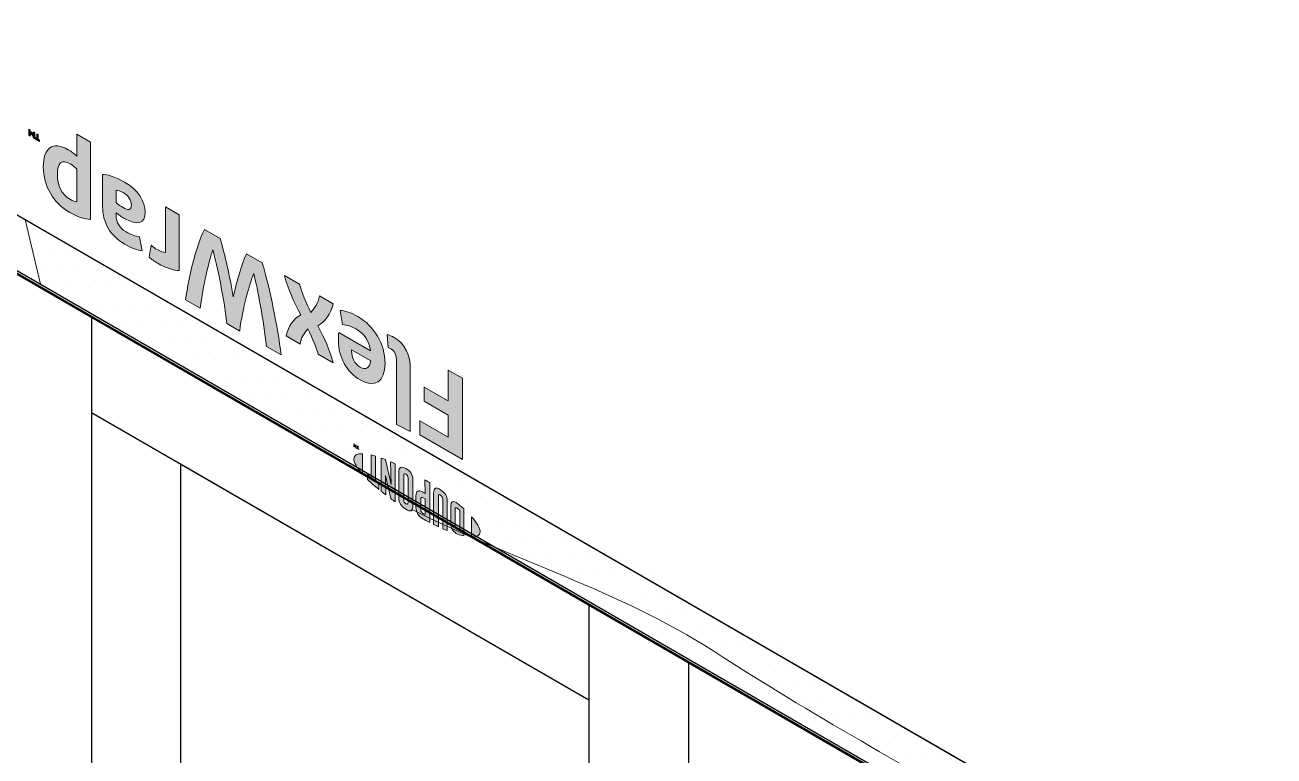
# Model space of a CAD drawing. Header units: inches. Extents: x -17.6 to 82.3, y -15.1 to 23.2.
# Drawn here: x 44.603 to 45.899, y 2.479 to 3.237 of the extents above; entities that cross this region are included whole.
import ezdxf

# ---------------------------------------------------------------- set-up
doc = ezdxf.new("R2010")
doc.units = ezdxf.units.IN
doc.header["$MEASUREMENT"] = 0
for name, color, linetype, lineweight in [('.ATI-DETAIL', 7, 'Continuous', 0), ('.ATI-HATCH', 7, 'Continuous', 0), ('G-ANNO-TTLB', 7, 'Continuous', 0), ('TYVEK', 7, 'Continuous', 0)]:
    doc.layers.add(name, color=color, linetype=linetype, lineweight=lineweight)

# ---------------------------------------------------------------- blocks, each defined once
blk = doc.blocks.new('Block_287')
at = {"layer": 'TYVEK', "true_color": 0x000000, "transparency": 33554687}
h = blk.add_hatch(color=18, dxfattribs=at)
h.dxf.hatch_style = 2
edge = h.paths.add_edge_path()
edge.add_spline(control_points=[(44.6115, 3.1199), (44.611, 3.1217), (44.6105, 3.123), (44.6099, 3.1245), (44.6093, 3.1237), (44.6088, 3.1229), (44.6083, 3.1217), (44.6083, 3.1217), (44.6068, 3.1226), (44.6068, 3.1226), (44.6068, 3.1226), (44.6068, 3.1288), (44.6068, 3.1288), (44.6068, 3.1288), (44.6081, 3.1281), (44.6081, 3.1281), (44.6081, 3.1281), (44.6081, 3.1252), (44.6081, 3.1252), (44.6081, 3.1252), (44.6081, 3.1243), (44.6081, 3.1243), (44.6085, 3.125), (44.609, 3.1257), (44.6094, 3.1262), (44.6094, 3.1262), (44.6104, 3.1256), (44.6104, 3.1256), (44.6109, 3.1246), (44.6114, 3.1233), (44.6118, 3.1221), (44.6118, 3.1221), (44.6117, 3.1231), (44.6117, 3.1231), (44.6117, 3.1231), (44.6117, 3.126), (44.6117, 3.126), (44.6117, 3.126), (44.613, 3.1252), (44.613, 3.1252), (44.613, 3.1252), (44.613, 3.119), (44.613, 3.119), (44.613, 3.119), (44.6115, 3.1199), (44.6115, 3.1199)], knot_values=[0, 0, 0, 0, 1, 1, 1, 2, 2, 2, 3, 3, 3, 4, 4, 4, 5, 5, 5, 6, 6, 6, 7, 7, 7, 8, 8, 8, 9, 9, 9, 10, 10, 10, 11, 11, 11, 12, 12, 12, 13, 13, 13, 14, 14, 14, 15, 15, 15, 15], degree=3, periodic=0)
edge = h.paths.add_edge_path()
edge.add_spline(control_points=[(44.6165, 3.1184), (44.6165, 3.1184), (44.618, 3.1175), (44.618, 3.1175), (44.618, 3.1175), (44.618, 3.1162), (44.618, 3.1162), (44.618, 3.1162), (44.6136, 3.1187), (44.6136, 3.1187), (44.6136, 3.1187), (44.6136, 3.1201), (44.6136, 3.1201), (44.6136, 3.1201), (44.6151, 3.1192), (44.6151, 3.1192), (44.6151, 3.1192), (44.6151, 3.1241), (44.6151, 3.1241), (44.6151, 3.1241), (44.6165, 3.1232), (44.6165, 3.1232), (44.6165, 3.1232), (44.6165, 3.1184), (44.6165, 3.1184)], knot_values=[0, 0, 0, 0, 1, 1, 1, 2, 2, 2, 3, 3, 3, 4, 4, 4, 5, 5, 5, 6, 6, 6, 7, 7, 7, 8, 8, 8, 8], degree=3, periodic=0)
h = blk.add_hatch(color=18, dxfattribs=at)
h.dxf.hatch_style = 2
edge = h.paths.add_edge_path()
edge.add_spline(control_points=[(44.6499, 3.0928), (44.6407, 3.0981), (44.6364, 3.0941), (44.6364, 3.0817), (44.6365, 3.0708), (44.6404, 3.0613), (44.6499, 3.0558), (44.6525, 3.0543), (44.6544, 3.0539), (44.6566, 3.0536), (44.6566, 3.0536), (44.6566, 3.0873), (44.6566, 3.0873), (44.6546, 3.0894), (44.6529, 3.0911), (44.6499, 3.0928)], knot_values=[0, 0, 0, 0, 1, 1, 1, 2, 2, 2, 3, 3, 3, 4, 4, 4, 5, 5, 5, 5], degree=3, periodic=0)
edge = h.paths.add_edge_path()
edge.add_spline(control_points=[(44.6478, 3.1075), (44.6514, 3.1054), (44.6539, 3.1035), (44.6566, 3.1009), (44.6566, 3.1009), (44.6565, 3.1238), (44.6565, 3.1238), (44.6565, 3.1238), (44.6708, 3.1155), (44.6708, 3.1155), (44.6708, 3.1155), (44.6709, 3.0352), (44.6709, 3.0352), (44.6649, 3.0355), (44.6566, 3.0383), (44.6492, 3.0425), (44.6321, 3.0524), (44.6219, 3.0703), (44.6218, 3.0896), (44.6218, 3.1094), (44.6315, 3.1169), (44.6478, 3.1075)], knot_values=[0, 0, 0, 0, 1, 1, 1, 2, 2, 2, 3, 3, 3, 4, 4, 4, 5, 5, 5, 6, 6, 6, 7, 7, 7, 7], degree=3, periodic=0)
h = blk.add_hatch(color=18, dxfattribs=at)
h.dxf.hatch_style = 2
edge = h.paths.add_edge_path()
edge.add_spline(control_points=[(44.6974, 3.0656), (44.6974, 3.0656), (44.6974, 3.0527), (44.6974, 3.0527), (44.6998, 3.0507), (44.7023, 3.0489), (44.7048, 3.0475), (44.7096, 3.0447), (44.7133, 3.0447), (44.7133, 3.0504), (44.7133, 3.0554), (44.7102, 3.0599), (44.7047, 3.0631), (44.7015, 3.0649), (44.6989, 3.0656), (44.6974, 3.0656)], knot_values=[0, 0, 0, 0, 1, 1, 1, 2, 2, 2, 3, 3, 3, 4, 4, 4, 5, 5, 5, 5], degree=3, periodic=0)
edge = h.paths.add_edge_path()
edge.add_spline(control_points=[(44.7061, 3.0741), (44.7204, 3.0659), (44.7276, 3.0537), (44.7276, 3.0428), (44.7276, 3.0309), (44.7192, 3.0288), (44.7067, 3.0359), (44.7037, 3.0376), (44.7, 3.0402), (44.6974, 3.0422), (44.6974, 3.0422), (44.6974, 3.0393), (44.6974, 3.0393), (44.6974, 3.032), (44.701, 3.0264), (44.708, 3.0224), (44.7126, 3.0197), (44.7175, 3.0177), (44.7218, 3.0173), (44.7218, 3.0173), (44.7244, 3.0028), (44.7244, 3.0028), (44.7199, 3.0032), (44.7127, 3.0059), (44.7064, 3.0096), (44.691, 3.0184), (44.6834, 3.0322), (44.6834, 3.0485), (44.6834, 3.0485), (44.6834, 3.0819), (44.6834, 3.0819), (44.6876, 3.082), (44.6957, 3.0801), (44.7061, 3.0741)], knot_values=[0, 0, 0, 0, 1, 1, 1, 2, 2, 2, 3, 3, 3, 4, 4, 4, 5, 5, 5, 6, 6, 6, 7, 7, 7, 8, 8, 8, 9, 9, 9, 10, 10, 10, 11, 11, 11, 11], degree=3, periodic=0)
h = blk.add_hatch(color=18, dxfattribs=at)
h.dxf.hatch_style = 2
edge = h.paths.add_edge_path()
edge.add_spline(control_points=[(44.7411, 2.9896), (44.7374, 2.9917), (44.7338, 2.9943), (44.7317, 2.9961), (44.7317, 2.9961), (44.7338, 3.0085), (44.7338, 3.0085), (44.7356, 3.0067), (44.7378, 3.0052), (44.74, 3.004), (44.7438, 3.0017), (44.7464, 3.0011), (44.7486, 3.001), (44.7486, 3.001), (44.7486, 3.0482), (44.7486, 3.0482), (44.7486, 3.0482), (44.763, 3.0399), (44.763, 3.0399), (44.763, 3.0399), (44.763, 2.9822), (44.763, 2.9822), (44.7574, 2.9822), (44.7486, 2.9852), (44.7411, 2.9896)], knot_values=[0, 0, 0, 0, 1, 1, 1, 2, 2, 2, 3, 3, 3, 4, 4, 4, 5, 5, 5, 6, 6, 6, 7, 7, 7, 8, 8, 8, 8], degree=3, periodic=0)
h = blk.add_hatch(color=18, dxfattribs=at)
h.dxf.hatch_style = 2
edge = h.paths.add_edge_path()
edge.add_spline(control_points=[(44.7846, 2.9432), (44.7846, 2.9432), (44.7694, 2.952), (44.7694, 2.952), (44.7733, 2.9777), (44.7802, 3.0069), (44.7891, 3.0249), (44.7891, 3.0249), (44.8054, 3.0154), (44.8054, 3.0154), (44.8106, 2.9974), (44.8152, 2.9771), (44.819, 2.9551), (44.823, 2.9726), (44.8275, 2.9877), (44.8327, 2.9997), (44.8327, 2.9997), (44.8491, 2.9903), (44.8491, 2.9903), (44.8574, 2.9624), (44.8649, 2.925), (44.8687, 2.8947), (44.8687, 2.8947), (44.8536, 2.9034), (44.8536, 2.9034), (44.8504, 2.9307), (44.8445, 2.9626), (44.8402, 2.9792), (44.8357, 2.9677), (44.8288, 2.944), (44.8257, 2.9195), (44.8257, 2.9195), (44.8124, 2.9272), (44.8124, 2.9272), (44.8092, 2.9552), (44.8024, 2.9868), (44.7978, 3.0036), (44.7937, 2.9919), (44.7877, 2.9668), (44.7846, 2.9432)], knot_values=[0, 0, 0, 0, 1, 1, 1, 2, 2, 2, 3, 3, 3, 4, 4, 4, 5, 5, 5, 6, 6, 6, 7, 7, 7, 8, 8, 8, 9, 9, 9, 10, 10, 10, 11, 11, 11, 12, 12, 12, 13, 13, 13, 13], degree=3, periodic=0)
h = blk.add_hatch(color=18, dxfattribs=at)
h.dxf.hatch_style = 2
edge = h.paths.add_edge_path()
edge.add_spline(control_points=[(44.9068, 2.9248), (44.9138, 2.9118), (44.9193, 2.9003), (44.9226, 2.8864), (44.9226, 2.8864), (44.907, 2.8954), (44.907, 2.8954), (44.9056, 2.9016), (44.901, 2.9124), (44.8965, 2.9219), (44.8926, 2.9175), (44.8893, 2.9124), (44.8885, 2.906), (44.8885, 2.906), (44.8739, 2.9145), (44.8739, 2.9145), (44.8766, 2.9254), (44.8812, 2.9316), (44.889, 2.9363), (44.8815, 2.9504), (44.8764, 2.9618), (44.8721, 2.977), (44.8721, 2.977), (44.8877, 2.9681), (44.8877, 2.9681), (44.8899, 2.9601), (44.8951, 2.948), (44.8995, 2.9389), (44.9034, 2.9432), (44.9072, 2.9483), (44.9086, 2.956), (44.9086, 2.956), (44.9226, 2.9479), (44.9226, 2.9479), (44.92, 2.9369), (44.9151, 2.9301), (44.9068, 2.9248)], knot_values=[0, 0, 0, 0, 1, 1, 1, 2, 2, 2, 3, 3, 3, 4, 4, 4, 5, 5, 5, 6, 6, 6, 7, 7, 7, 8, 8, 8, 9, 9, 9, 10, 10, 10, 11, 11, 11, 12, 12, 12, 12], degree=3, periodic=0)
h = blk.add_hatch(color=18, dxfattribs=at)
h.dxf.hatch_style = 2
edge = h.paths.add_edge_path()
edge.add_spline(control_points=[(44.9617, 2.8888), (44.9617, 2.8888), (44.9418, 2.9002), (44.9418, 2.9002), (44.9418, 2.9002), (44.9418, 2.8988), (44.9418, 2.8988), (44.9418, 2.8921), (44.945, 2.8853), (44.9507, 2.882), (44.9568, 2.8785), (44.9607, 2.8812), (44.9617, 2.8888)], knot_values=[0, 0, 0, 0, 1, 1, 1, 2, 2, 2, 3, 3, 3, 4, 4, 4, 4], degree=3, periodic=0)
edge = h.paths.add_edge_path()
edge.add_spline(control_points=[(44.93, 2.941), (44.9346, 2.9408), (44.9414, 2.9385), (44.9483, 2.9346), (44.9651, 2.9249), (44.9766, 2.906), (44.9766, 2.886), (44.9766, 2.8669), (44.9661, 2.8599), (44.9507, 2.8688), (44.9371, 2.8766), (44.9281, 2.893), (44.9281, 2.9091), (44.9281, 2.9128), (44.9283, 2.9158), (44.9285, 2.9181), (44.9285, 2.9181), (44.9614, 2.8991), (44.9614, 2.8991), (44.9601, 2.9095), (44.9552, 2.9166), (44.9468, 2.9214), (44.9417, 2.9244), (44.9368, 2.9259), (44.9323, 2.9263), (44.9323, 2.9263), (44.93, 2.941), (44.93, 2.941)], knot_values=[0, 0, 0, 0, 1, 1, 1, 2, 2, 2, 3, 3, 3, 4, 4, 4, 5, 5, 5, 6, 6, 6, 7, 7, 7, 8, 8, 8, 9, 9, 9, 9], degree=3, periodic=0)
h = blk.add_hatch(color=18, dxfattribs=at)
h.dxf.hatch_style = 2
edge = h.paths.add_edge_path()
edge.add_spline(control_points=[(44.9884, 2.8878), (44.9884, 2.8943), (44.9869, 2.8986), (44.9827, 2.901), (44.9817, 2.9016), (44.9806, 2.9021), (44.9797, 2.9024), (44.9797, 2.9024), (44.9786, 2.9161), (44.9786, 2.9161), (44.9806, 2.9154), (44.9839, 2.9141), (44.9859, 2.9129), (44.9979, 2.9059), (45.0027, 2.8941), (45.0028, 2.8797), (45.0028, 2.8797), (45.0028, 2.8154), (45.0028, 2.8154), (45.0028, 2.8154), (44.9884, 2.8227), (44.9884, 2.8227), (44.9884, 2.8227), (44.9884, 2.8878), (44.9884, 2.8878)], knot_values=[0, 0, 0, 0, 1, 1, 1, 2, 2, 2, 3, 3, 3, 4, 4, 4, 5, 5, 5, 6, 6, 6, 7, 7, 7, 8, 8, 8, 8], degree=3, periodic=0)
h = blk.add_hatch(color=18, dxfattribs=at)
h.dxf.hatch_style = 2
edge = h.paths.add_edge_path()
edge.add_spline(control_points=[(45.057, 2.8705), (45.057, 2.8705), (45.0571, 2.7862), (45.0571, 2.7862), (45.0571, 2.7862), (45.0126, 2.8118), (45.0126, 2.8118), (45.0126, 2.8118), (45.0126, 2.8265), (45.0126, 2.8265), (45.0126, 2.8265), (45.0421, 2.8095), (45.0421, 2.8095), (45.0421, 2.8095), (45.0421, 2.8323), (45.0421, 2.8323), (45.0421, 2.8323), (45.0173, 2.8467), (45.0173, 2.8467), (45.0173, 2.8467), (45.0173, 2.8613), (45.0173, 2.8613), (45.0173, 2.8613), (45.0421, 2.847), (45.0421, 2.847), (45.0421, 2.847), (45.0421, 2.8791), (45.0421, 2.8791), (45.0421, 2.8791), (45.057, 2.8705), (45.057, 2.8705)], knot_values=[0, 0, 0, 0, 1, 1, 1, 2, 2, 2, 3, 3, 3, 4, 4, 4, 5, 5, 5, 6, 6, 6, 7, 7, 7, 8, 8, 8, 9, 9, 9, 10, 10, 10, 10], degree=3, periodic=0)
at = {"layer": 'TYVEK'}
for points, knots in [([(44.6115, 3.1199), (44.611, 3.1217), (44.6105, 3.123), (44.6099, 3.1245), (44.6093, 3.1237), (44.6088, 3.1229), (44.6083, 3.1217), (44.6083, 3.1217), (44.6068, 3.1226), (44.6068, 3.1226), (44.6068, 3.1226), (44.6068, 3.1288), (44.6068, 3.1288), (44.6068, 3.1288), (44.6081, 3.1281), (44.6081, 3.1281), (44.6081, 3.1281), (44.6081, 3.1252), (44.6081, 3.1252), (44.6081, 3.1252), (44.6081, 3.1243), (44.6081, 3.1243), (44.6085, 3.125), (44.609, 3.1257), (44.6094, 3.1262), (44.6094, 3.1262), (44.6104, 3.1256), (44.6104, 3.1256), (44.6109, 3.1246), (44.6114, 3.1233), (44.6118, 3.1221), (44.6118, 3.1221), (44.6117, 3.1231), (44.6117, 3.1231), (44.6117, 3.1231), (44.6117, 3.126), (44.6117, 3.126), (44.6117, 3.126), (44.613, 3.1252), (44.613, 3.1252), (44.613, 3.1252), (44.613, 3.119), (44.613, 3.119), (44.613, 3.119), (44.6115, 3.1199), (44.6115, 3.1199)], [0, 0, 0, 0, 1, 1, 1, 2, 2, 2, 3, 3, 3, 4, 4, 4, 5, 5, 5, 6, 6, 6, 7, 7, 7, 8, 8, 8, 9, 9, 9, 10, 10, 10, 11, 11, 11, 12, 12, 12, 13, 13, 13, 14, 14, 14, 15, 15, 15, 15]), ([(44.6165, 3.1184), (44.6165, 3.1184), (44.618, 3.1175), (44.618, 3.1175), (44.618, 3.1175), (44.618, 3.1162), (44.618, 3.1162), (44.618, 3.1162), (44.6136, 3.1187), (44.6136, 3.1187), (44.6136, 3.1187), (44.6136, 3.1201), (44.6136, 3.1201), (44.6136, 3.1201), (44.6151, 3.1192), (44.6151, 3.1192), (44.6151, 3.1192), (44.6151, 3.1241), (44.6151, 3.1241), (44.6151, 3.1241), (44.6165, 3.1232), (44.6165, 3.1232), (44.6165, 3.1232), (44.6165, 3.1184), (44.6165, 3.1184)], [0, 0, 0, 0, 1, 1, 1, 2, 2, 2, 3, 3, 3, 4, 4, 4, 5, 5, 5, 6, 6, 6, 7, 7, 7, 8, 8, 8, 8]), ([(44.6478, 3.1075), (44.6514, 3.1054), (44.6539, 3.1035), (44.6566, 3.1009), (44.6566, 3.1009), (44.6565, 3.1238), (44.6565, 3.1238), (44.6565, 3.1238), (44.6708, 3.1155), (44.6708, 3.1155), (44.6708, 3.1155), (44.6709, 3.0352), (44.6709, 3.0352), (44.6649, 3.0355), (44.6566, 3.0383), (44.6492, 3.0425), (44.6321, 3.0524), (44.6219, 3.0703), (44.6218, 3.0896), (44.6218, 3.1094), (44.6315, 3.1169), (44.6478, 3.1075)], [0, 0, 0, 0, 1, 1, 1, 2, 2, 2, 3, 3, 3, 4, 4, 4, 5, 5, 5, 6, 6, 6, 7, 7, 7, 7]), ([(44.6499, 3.0928), (44.6407, 3.0981), (44.6364, 3.0941), (44.6364, 3.0817), (44.6365, 3.0708), (44.6404, 3.0613), (44.6499, 3.0558), (44.6525, 3.0543), (44.6544, 3.0539), (44.6566, 3.0536), (44.6566, 3.0536), (44.6566, 3.0873), (44.6566, 3.0873), (44.6546, 3.0894), (44.6529, 3.0911), (44.6499, 3.0928)], [0, 0, 0, 0, 1, 1, 1, 2, 2, 2, 3, 3, 3, 4, 4, 4, 5, 5, 5, 5]), ([(44.7061, 3.0741), (44.7204, 3.0659), (44.7276, 3.0537), (44.7276, 3.0428), (44.7276, 3.0309), (44.7192, 3.0288), (44.7067, 3.0359), (44.7037, 3.0376), (44.7, 3.0402), (44.6974, 3.0422), (44.6974, 3.0422), (44.6974, 3.0393), (44.6974, 3.0393), (44.6974, 3.032), (44.701, 3.0264), (44.708, 3.0224), (44.7126, 3.0197), (44.7175, 3.0177), (44.7218, 3.0173), (44.7218, 3.0173), (44.7244, 3.0028), (44.7244, 3.0028), (44.7199, 3.0032), (44.7127, 3.0059), (44.7064, 3.0096), (44.691, 3.0184), (44.6834, 3.0322), (44.6834, 3.0485), (44.6834, 3.0485), (44.6834, 3.0819), (44.6834, 3.0819), (44.6876, 3.082), (44.6957, 3.0801), (44.7061, 3.0741)], [0, 0, 0, 0, 1, 1, 1, 2, 2, 2, 3, 3, 3, 4, 4, 4, 5, 5, 5, 6, 6, 6, 7, 7, 7, 8, 8, 8, 9, 9, 9, 10, 10, 10, 11, 11, 11, 11]), ([(44.6974, 3.0656), (44.6974, 3.0656), (44.6974, 3.0527), (44.6974, 3.0527), (44.6998, 3.0507), (44.7023, 3.0489), (44.7048, 3.0475), (44.7096, 3.0447), (44.7133, 3.0447), (44.7133, 3.0504), (44.7133, 3.0554), (44.7102, 3.0599), (44.7047, 3.0631), (44.7015, 3.0649), (44.6989, 3.0656), (44.6974, 3.0656)], [0, 0, 0, 0, 1, 1, 1, 2, 2, 2, 3, 3, 3, 4, 4, 4, 5, 5, 5, 5]), ([(44.7411, 2.9896), (44.7374, 2.9917), (44.7338, 2.9943), (44.7317, 2.9961), (44.7317, 2.9961), (44.7338, 3.0085), (44.7338, 3.0085), (44.7356, 3.0067), (44.7378, 3.0052), (44.74, 3.004), (44.7438, 3.0017), (44.7464, 3.0011), (44.7486, 3.001), (44.7486, 3.001), (44.7486, 3.0482), (44.7486, 3.0482), (44.7486, 3.0482), (44.763, 3.0399), (44.763, 3.0399), (44.763, 3.0399), (44.763, 2.9822), (44.763, 2.9822), (44.7574, 2.9822), (44.7486, 2.9852), (44.7411, 2.9896)], [0, 0, 0, 0, 1, 1, 1, 2, 2, 2, 3, 3, 3, 4, 4, 4, 5, 5, 5, 6, 6, 6, 7, 7, 7, 8, 8, 8, 8]), ([(44.7846, 2.9432), (44.7846, 2.9432), (44.7694, 2.952), (44.7694, 2.952), (44.7733, 2.9777), (44.7802, 3.0069), (44.7891, 3.0249), (44.7891, 3.0249), (44.8054, 3.0154), (44.8054, 3.0154), (44.8106, 2.9974), (44.8152, 2.9771), (44.819, 2.9551), (44.823, 2.9726), (44.8275, 2.9877), (44.8327, 2.9997), (44.8327, 2.9997), (44.8491, 2.9903), (44.8491, 2.9903), (44.8574, 2.9624), (44.8649, 2.925), (44.8687, 2.8947), (44.8687, 2.8947), (44.8536, 2.9034), (44.8536, 2.9034), (44.8504, 2.9307), (44.8445, 2.9626), (44.8402, 2.9792), (44.8357, 2.9677), (44.8288, 2.944), (44.8257, 2.9195), (44.8257, 2.9195), (44.8124, 2.9272), (44.8124, 2.9272), (44.8092, 2.9552), (44.8024, 2.9868), (44.7978, 3.0036), (44.7937, 2.9919), (44.7877, 2.9668), (44.7846, 2.9432)], [0, 0, 0, 0, 1, 1, 1, 2, 2, 2, 3, 3, 3, 4, 4, 4, 5, 5, 5, 6, 6, 6, 7, 7, 7, 8, 8, 8, 9, 9, 9, 10, 10, 10, 11, 11, 11, 12, 12, 12, 13, 13, 13, 13]), ([(44.9068, 2.9248), (44.9138, 2.9118), (44.9193, 2.9003), (44.9226, 2.8864), (44.9226, 2.8864), (44.907, 2.8954), (44.907, 2.8954), (44.9056, 2.9016), (44.901, 2.9124), (44.8965, 2.9219), (44.8926, 2.9175), (44.8893, 2.9124), (44.8885, 2.906), (44.8885, 2.906), (44.8739, 2.9145), (44.8739, 2.9145), (44.8766, 2.9254), (44.8812, 2.9316), (44.889, 2.9363), (44.8815, 2.9504), (44.8764, 2.9618), (44.8721, 2.977), (44.8721, 2.977), (44.8877, 2.9681), (44.8877, 2.9681), (44.8899, 2.9601), (44.8951, 2.948), (44.8995, 2.9389), (44.9034, 2.9432), (44.9072, 2.9483), (44.9086, 2.956), (44.9086, 2.956), (44.9226, 2.9479), (44.9226, 2.9479), (44.92, 2.9369), (44.9151, 2.9301), (44.9068, 2.9248)], [0, 0, 0, 0, 1, 1, 1, 2, 2, 2, 3, 3, 3, 4, 4, 4, 5, 5, 5, 6, 6, 6, 7, 7, 7, 8, 8, 8, 9, 9, 9, 10, 10, 10, 11, 11, 11, 12, 12, 12, 12]), ([(44.93, 2.941), (44.9346, 2.9408), (44.9414, 2.9385), (44.9483, 2.9346), (44.9651, 2.9249), (44.9766, 2.906), (44.9766, 2.886), (44.9766, 2.8669), (44.9661, 2.8599), (44.9507, 2.8688), (44.9371, 2.8766), (44.9281, 2.893), (44.9281, 2.9091), (44.9281, 2.9128), (44.9283, 2.9158), (44.9285, 2.9181), (44.9285, 2.9181), (44.9614, 2.8991), (44.9614, 2.8991), (44.9601, 2.9095), (44.9552, 2.9166), (44.9468, 2.9214), (44.9417, 2.9244), (44.9368, 2.9259), (44.9323, 2.9263), (44.9323, 2.9263), (44.93, 2.941), (44.93, 2.941)], [0, 0, 0, 0, 1, 1, 1, 2, 2, 2, 3, 3, 3, 4, 4, 4, 5, 5, 5, 6, 6, 6, 7, 7, 7, 8, 8, 8, 9, 9, 9, 9]), ([(44.9884, 2.8878), (44.9884, 2.8943), (44.9869, 2.8986), (44.9827, 2.901), (44.9817, 2.9016), (44.9806, 2.9021), (44.9797, 2.9024), (44.9797, 2.9024), (44.9786, 2.9161), (44.9786, 2.9161), (44.9806, 2.9154), (44.9839, 2.9141), (44.9859, 2.9129), (44.9979, 2.9059), (45.0027, 2.8941), (45.0028, 2.8797), (45.0028, 2.8797), (45.0028, 2.8154), (45.0028, 2.8154), (45.0028, 2.8154), (44.9884, 2.8227), (44.9884, 2.8227), (44.9884, 2.8227), (44.9884, 2.8878), (44.9884, 2.8878)], [0, 0, 0, 0, 1, 1, 1, 2, 2, 2, 3, 3, 3, 4, 4, 4, 5, 5, 5, 6, 6, 6, 7, 7, 7, 8, 8, 8, 8]), ([(44.9617, 2.8888), (44.9617, 2.8888), (44.9418, 2.9002), (44.9418, 2.9002), (44.9418, 2.9002), (44.9418, 2.8988), (44.9418, 2.8988), (44.9418, 2.8921), (44.945, 2.8853), (44.9507, 2.882), (44.9568, 2.8785), (44.9607, 2.8812), (44.9617, 2.8888)], [0, 0, 0, 0, 1, 1, 1, 2, 2, 2, 3, 3, 3, 4, 4, 4, 4]), ([(45.057, 2.8705), (45.057, 2.8705), (45.0571, 2.7862), (45.0571, 2.7862), (45.0571, 2.7862), (45.0126, 2.8118), (45.0126, 2.8118), (45.0126, 2.8118), (45.0126, 2.8265), (45.0126, 2.8265), (45.0126, 2.8265), (45.0421, 2.8095), (45.0421, 2.8095), (45.0421, 2.8095), (45.0421, 2.8323), (45.0421, 2.8323), (45.0421, 2.8323), (45.0173, 2.8467), (45.0173, 2.8467), (45.0173, 2.8467), (45.0173, 2.8613), (45.0173, 2.8613), (45.0173, 2.8613), (45.0421, 2.847), (45.0421, 2.847), (45.0421, 2.847), (45.0421, 2.8791), (45.0421, 2.8791), (45.0421, 2.8791), (45.057, 2.8705), (45.057, 2.8705)], [0, 0, 0, 0, 1, 1, 1, 2, 2, 2, 3, 3, 3, 4, 4, 4, 5, 5, 5, 6, 6, 6, 7, 7, 7, 8, 8, 8, 9, 9, 9, 10, 10, 10, 10])]:
    blk.add_open_spline(points, degree=3, knots=knots, dxfattribs=at)
blk = doc.blocks.new('Block_288')
at = {"layer": 'TYVEK', "true_color": 0x000000, "transparency": 33554687}
h = blk.add_hatch(color=18, dxfattribs=at)
h.dxf.hatch_style = 2
edge = h.paths.add_edge_path()
edge.add_spline(control_points=[(44.9467, 2.7981), (44.9467, 2.7981), (44.9462, 2.7984), (44.9462, 2.7984), (44.9462, 2.7984), (44.9454, 2.8003), (44.9454, 2.8003), (44.9454, 2.8003), (44.9446, 2.7993), (44.9446, 2.7993), (44.9446, 2.7993), (44.9441, 2.7996), (44.9441, 2.7996), (44.9441, 2.7996), (44.9441, 2.8027), (44.9441, 2.8027), (44.9441, 2.8027), (44.9446, 2.8024), (44.9446, 2.8024), (44.9446, 2.8024), (44.9446, 2.8002), (44.9446, 2.8002), (44.9446, 2.8002), (44.9454, 2.8012), (44.9454, 2.8012), (44.9454, 2.8012), (44.9454, 2.8012), (44.9454, 2.8012), (44.9454, 2.8012), (44.9463, 2.7992), (44.9463, 2.7992), (44.9463, 2.7992), (44.9463, 2.8014), (44.9463, 2.8014), (44.9463, 2.8014), (44.9467, 2.8011), (44.9467, 2.8011), (44.9467, 2.8011), (44.9467, 2.7981), (44.9467, 2.7981)], knot_values=[0, 0, 0, 0, 1, 1, 1, 2, 2, 2, 3, 3, 3, 4, 4, 4, 5, 5, 5, 6, 6, 6, 7, 7, 7, 8, 8, 8, 9, 9, 9, 10, 10, 10, 11, 11, 11, 12, 12, 12, 13, 13, 13, 13], degree=3, periodic=0)
edge = h.paths.add_edge_path()
edge.add_spline(control_points=[(44.9486, 2.7975), (44.9486, 2.7975), (44.9495, 2.7971), (44.9495, 2.7971), (44.9495, 2.7971), (44.9495, 2.7965), (44.9495, 2.7965), (44.9495, 2.7965), (44.9473, 2.7978), (44.9473, 2.7978), (44.9473, 2.7978), (44.9473, 2.7983), (44.9473, 2.7983), (44.9473, 2.7983), (44.9481, 2.7978), (44.9481, 2.7978), (44.9481, 2.7978), (44.9481, 2.8003), (44.9481, 2.8003), (44.9481, 2.8003), (44.9486, 2.8), (44.9486, 2.8), (44.9486, 2.8), (44.9486, 2.7975), (44.9486, 2.7975)], knot_values=[0, 0, 0, 0, 1, 1, 1, 2, 2, 2, 3, 3, 3, 4, 4, 4, 5, 5, 5, 6, 6, 6, 7, 7, 7, 8, 8, 8, 8], degree=3, periodic=0)
h = blk.add_hatch(color=18, dxfattribs=at)
h.dxf.hatch_style = 2
edge = h.paths.add_edge_path()
edge.add_spline(control_points=[(44.9441, 2.7869), (44.9441, 2.7908), (44.9474, 2.7925), (44.953, 2.7923), (44.953, 2.7923), (44.9531, 2.7712), (44.9531, 2.7712), (44.9474, 2.7775), (44.9441, 2.783), (44.9441, 2.7869)], knot_values=[0, 0, 0, 0, 1, 1, 1, 2, 2, 2, 3, 3, 3, 3], degree=3, periodic=0)
h = blk.add_hatch(color=18, dxfattribs=at)
h.dxf.hatch_style = 2
edge = h.paths.add_edge_path()
edge.add_spline(control_points=[(44.9702, 2.7606), (44.969, 2.7616), (44.9677, 2.7626), (44.9666, 2.7636), (44.9666, 2.7636), (44.9665, 2.7898), (44.9665, 2.7898), (44.9654, 2.7901), (44.9634, 2.7907), (44.9621, 2.791), (44.9621, 2.791), (44.9621, 2.7674), (44.9621, 2.7674), (44.9608, 2.7685), (44.9596, 2.7696), (44.9584, 2.7706), (44.9584, 2.7706), (44.9584, 2.7656), (44.9584, 2.7656), (44.962, 2.7621), (44.9658, 2.7588), (44.9702, 2.7551), (44.9702, 2.7551), (44.9702, 2.7606), (44.9702, 2.7606)], knot_values=[0, 0, 0, 0, 1, 1, 1, 2, 2, 2, 3, 3, 3, 4, 4, 4, 5, 5, 5, 6, 6, 6, 7, 7, 7, 8, 8, 8, 8], degree=3, periodic=0)
h = blk.add_hatch(color=18, dxfattribs=at)
h.dxf.hatch_style = 2
edge = h.paths.add_edge_path()
edge.add_spline(control_points=[(44.9769, 2.7698), (44.9769, 2.7698), (44.9825, 2.7457), (44.9825, 2.7457), (44.984, 2.7446), (44.9858, 2.7433), (44.9872, 2.7424), (44.9872, 2.7424), (44.9872, 2.7818), (44.9872, 2.7818), (44.9862, 2.7823), (44.9837, 2.7834), (44.9824, 2.7839), (44.9824, 2.7839), (44.9828, 2.7605), (44.9828, 2.7605), (44.9828, 2.7605), (44.9769, 2.7862), (44.9769, 2.7862), (44.9757, 2.7867), (44.9739, 2.7874), (44.9727, 2.7878), (44.9727, 2.7878), (44.9727, 2.7531), (44.9727, 2.7531), (44.9739, 2.7521), (44.9762, 2.7504), (44.9773, 2.7496), (44.9773, 2.7496), (44.9769, 2.7698), (44.9769, 2.7698)], knot_values=[0, 0, 0, 0, 1, 1, 1, 2, 2, 2, 3, 3, 3, 4, 4, 4, 5, 5, 5, 6, 6, 6, 7, 7, 7, 8, 8, 8, 9, 9, 9, 10, 10, 10, 10], degree=3, periodic=0)
h = blk.add_hatch(color=18, dxfattribs=at)
h.dxf.hatch_style = 2
edge = h.paths.add_edge_path()
edge.add_spline(control_points=[(44.9959, 2.7699), (44.9959, 2.7715), (44.9963, 2.7721), (44.9981, 2.7711), (44.9999, 2.7702), (45.0004, 2.769), (45.0004, 2.7673), (45.0004, 2.7673), (45.0004, 2.7417), (45.0004, 2.7417), (45.0004, 2.74), (44.9999, 2.7393), (44.9981, 2.7404), (44.9964, 2.7415), (44.9959, 2.7427), (44.9959, 2.7443), (44.9959, 2.7443), (44.9959, 2.7699), (44.9959, 2.7699)], knot_values=[0, 0, 0, 0, 1, 1, 1, 2, 2, 2, 3, 3, 3, 4, 4, 4, 5, 5, 5, 6, 6, 6, 6], degree=3, periodic=0)
edge = h.paths.add_edge_path()
edge.add_spline(control_points=[(44.9981, 2.7347), (45.0028, 2.7318), (45.0055, 2.7325), (45.0055, 2.738), (45.0055, 2.738), (45.0055, 2.7648), (45.0055, 2.7648), (45.0055, 2.7705), (45.003, 2.7743), (44.9981, 2.7769), (44.9933, 2.7794), (44.9908, 2.7788), (44.9908, 2.7727), (44.9908, 2.7727), (44.9908, 2.747), (44.9908, 2.747), (44.9908, 2.7413), (44.9931, 2.7379), (44.9981, 2.7347)], knot_values=[0, 0, 0, 0, 1, 1, 1, 2, 2, 2, 3, 3, 3, 4, 4, 4, 5, 5, 5, 6, 6, 6, 6], degree=3, periodic=0)
h = blk.add_hatch(color=18, dxfattribs=at)
h.dxf.hatch_style = 2
edge = h.paths.add_edge_path()
edge.add_spline(control_points=[(45.0137, 2.7453), (45.0137, 2.747), (45.0143, 2.7476), (45.0163, 2.7465), (45.0163, 2.7465), (45.0181, 2.7454), (45.0181, 2.7454), (45.0181, 2.7454), (45.0181, 2.7292), (45.0181, 2.7292), (45.0173, 2.7296), (45.0169, 2.7299), (45.0164, 2.7301), (45.0142, 2.7314), (45.0138, 2.7326), (45.0137, 2.7344), (45.0137, 2.7344), (45.0137, 2.7453), (45.0137, 2.7453)], knot_values=[0, 0, 0, 0, 1, 1, 1, 2, 2, 2, 3, 3, 3, 4, 4, 4, 5, 5, 5, 6, 6, 6, 6], degree=3, periodic=0)
edge = h.paths.add_edge_path()
edge.add_spline(control_points=[(45.0161, 2.7246), (45.017, 2.7241), (45.0202, 2.7224), (45.0231, 2.7209), (45.0231, 2.7209), (45.023, 2.762), (45.023, 2.762), (45.0221, 2.7626), (45.0195, 2.7643), (45.018, 2.7651), (45.018, 2.7651), (45.0181, 2.7512), (45.0181, 2.7512), (45.0181, 2.7512), (45.0161, 2.7523), (45.0161, 2.7523), (45.0109, 2.7553), (45.0087, 2.7538), (45.0087, 2.7486), (45.0087, 2.7486), (45.0087, 2.7365), (45.0087, 2.7365), (45.0087, 2.7314), (45.0112, 2.7274), (45.0161, 2.7246)], knot_values=[0, 0, 0, 0, 1, 1, 1, 2, 2, 2, 3, 3, 3, 4, 4, 4, 5, 5, 5, 6, 6, 6, 7, 7, 7, 8, 8, 8, 8], degree=3, periodic=0)
h = blk.add_hatch(color=18, dxfattribs=at)
h.dxf.hatch_style = 2
edge = h.paths.add_edge_path()
edge.add_spline(control_points=[(45.032, 2.7482), (45.032, 2.7498), (45.0324, 2.7505), (45.0342, 2.7493), (45.0359, 2.748), (45.0364, 2.7469), (45.0364, 2.745), (45.0364, 2.745), (45.0364, 2.7145), (45.0364, 2.7145), (45.0376, 2.714), (45.0401, 2.7129), (45.0412, 2.7125), (45.0412, 2.7125), (45.0412, 2.7433), (45.0412, 2.7433), (45.0412, 2.7483), (45.0391, 2.7514), (45.0342, 2.7549), (45.0297, 2.758), (45.027, 2.757), (45.027, 2.7515), (45.027, 2.7515), (45.027, 2.7189), (45.027, 2.7189), (45.0279, 2.7184), (45.031, 2.717), (45.032, 2.7165), (45.032, 2.7165), (45.032, 2.7482), (45.032, 2.7482)], knot_values=[0, 0, 0, 0, 1, 1, 1, 2, 2, 2, 3, 3, 3, 4, 4, 4, 5, 5, 5, 6, 6, 6, 7, 7, 7, 8, 8, 8, 9, 9, 9, 10, 10, 10, 10], degree=3, periodic=0)
h = blk.add_hatch(color=18, dxfattribs=at)
h.dxf.hatch_style = 2
edge = h.paths.add_edge_path()
edge.add_spline(control_points=[(45.0493, 2.7349), (45.0493, 2.7365), (45.0501, 2.7366), (45.0511, 2.736), (45.0519, 2.7356), (45.0531, 2.7345), (45.0541, 2.7336), (45.0541, 2.7336), (45.0541, 2.7134), (45.0541, 2.7134), (45.0531, 2.7137), (45.0519, 2.714), (45.0511, 2.7145), (45.0501, 2.7151), (45.0493, 2.7161), (45.0493, 2.7177), (45.0493, 2.7177), (45.0493, 2.7349), (45.0493, 2.7349)], knot_values=[0, 0, 0, 0, 1, 1, 1, 2, 2, 2, 3, 3, 3, 4, 4, 4, 5, 5, 5, 6, 6, 6, 6], degree=3, periodic=0)
edge = h.paths.add_edge_path()
edge.add_spline(control_points=[(45.0505, 2.7096), (45.0521, 2.7087), (45.0543, 2.7079), (45.0585, 2.707), (45.0585, 2.707), (45.0585, 2.735), (45.0585, 2.735), (45.0548, 2.7384), (45.052, 2.7408), (45.0504, 2.7417), (45.0468, 2.7438), (45.0447, 2.7424), (45.0447, 2.7382), (45.0447, 2.7382), (45.0447, 2.7196), (45.0447, 2.7196), (45.0447, 2.7155), (45.0468, 2.7117), (45.0505, 2.7096)], knot_values=[0, 0, 0, 0, 1, 1, 1, 2, 2, 2, 3, 3, 3, 4, 4, 4, 5, 5, 5, 6, 6, 6, 6], degree=3, periodic=0)
h = blk.add_hatch(color=18, dxfattribs=at)
h.dxf.hatch_style = 2
edge = h.paths.add_edge_path()
edge.add_spline(control_points=[(45.0753, 2.7113), (45.0753, 2.7151), (45.072, 2.7206), (45.0663, 2.727), (45.0663, 2.727), (45.0664, 2.7059), (45.0664, 2.7059), (45.072, 2.7057), (45.0753, 2.7074), (45.0753, 2.7113)], knot_values=[0, 0, 0, 0, 1, 1, 1, 2, 2, 2, 3, 3, 3, 3], degree=3, periodic=0)
at = {"layer": 'TYVEK'}
for points, knots in [([(44.9467, 2.7981), (44.9467, 2.7981), (44.9462, 2.7984), (44.9462, 2.7984), (44.9462, 2.7984), (44.9454, 2.8003), (44.9454, 2.8003), (44.9454, 2.8003), (44.9446, 2.7993), (44.9446, 2.7993), (44.9446, 2.7993), (44.9441, 2.7996), (44.9441, 2.7996), (44.9441, 2.7996), (44.9441, 2.8027), (44.9441, 2.8027), (44.9441, 2.8027), (44.9446, 2.8024), (44.9446, 2.8024), (44.9446, 2.8024), (44.9446, 2.8002), (44.9446, 2.8002), (44.9446, 2.8002), (44.9454, 2.8012), (44.9454, 2.8012), (44.9454, 2.8012), (44.9454, 2.8012), (44.9454, 2.8012), (44.9454, 2.8012), (44.9463, 2.7992), (44.9463, 2.7992), (44.9463, 2.7992), (44.9463, 2.8014), (44.9463, 2.8014), (44.9463, 2.8014), (44.9467, 2.8011), (44.9467, 2.8011), (44.9467, 2.8011), (44.9467, 2.7981), (44.9467, 2.7981)], [0, 0, 0, 0, 1, 1, 1, 2, 2, 2, 3, 3, 3, 4, 4, 4, 5, 5, 5, 6, 6, 6, 7, 7, 7, 8, 8, 8, 9, 9, 9, 10, 10, 10, 11, 11, 11, 12, 12, 12, 13, 13, 13, 13]), ([(44.9441, 2.7869), (44.9441, 2.7908), (44.9474, 2.7925), (44.953, 2.7923), (44.953, 2.7923), (44.9531, 2.7712), (44.9531, 2.7712), (44.9474, 2.7775), (44.9441, 2.783), (44.9441, 2.7869)], [0, 0, 0, 0, 1, 1, 1, 2, 2, 2, 3, 3, 3, 3]), ([(44.9486, 2.7975), (44.9486, 2.7975), (44.9495, 2.7971), (44.9495, 2.7971), (44.9495, 2.7971), (44.9495, 2.7965), (44.9495, 2.7965), (44.9495, 2.7965), (44.9473, 2.7978), (44.9473, 2.7978), (44.9473, 2.7978), (44.9473, 2.7983), (44.9473, 2.7983), (44.9473, 2.7983), (44.9481, 2.7978), (44.9481, 2.7978), (44.9481, 2.7978), (44.9481, 2.8003), (44.9481, 2.8003), (44.9481, 2.8003), (44.9486, 2.8), (44.9486, 2.8), (44.9486, 2.8), (44.9486, 2.7975), (44.9486, 2.7975)], [0, 0, 0, 0, 1, 1, 1, 2, 2, 2, 3, 3, 3, 4, 4, 4, 5, 5, 5, 6, 6, 6, 7, 7, 7, 8, 8, 8, 8]), ([(44.9702, 2.7606), (44.969, 2.7616), (44.9677, 2.7626), (44.9666, 2.7636), (44.9666, 2.7636), (44.9665, 2.7898), (44.9665, 2.7898), (44.9654, 2.7901), (44.9634, 2.7907), (44.9621, 2.791), (44.9621, 2.791), (44.9621, 2.7674), (44.9621, 2.7674), (44.9608, 2.7685), (44.9596, 2.7696), (44.9584, 2.7706), (44.9584, 2.7706), (44.9584, 2.7656), (44.9584, 2.7656), (44.962, 2.7621), (44.9658, 2.7588), (44.9702, 2.7551), (44.9702, 2.7551), (44.9702, 2.7606), (44.9702, 2.7606)], [0, 0, 0, 0, 1, 1, 1, 2, 2, 2, 3, 3, 3, 4, 4, 4, 5, 5, 5, 6, 6, 6, 7, 7, 7, 8, 8, 8, 8]), ([(44.9769, 2.7698), (44.9769, 2.7698), (44.9825, 2.7457), (44.9825, 2.7457), (44.984, 2.7446), (44.9858, 2.7433), (44.9872, 2.7424), (44.9872, 2.7424), (44.9872, 2.7818), (44.9872, 2.7818), (44.9862, 2.7823), (44.9837, 2.7834), (44.9824, 2.7839), (44.9824, 2.7839), (44.9828, 2.7605), (44.9828, 2.7605), (44.9828, 2.7605), (44.9769, 2.7862), (44.9769, 2.7862), (44.9757, 2.7867), (44.9739, 2.7874), (44.9727, 2.7878), (44.9727, 2.7878), (44.9727, 2.7531), (44.9727, 2.7531), (44.9739, 2.7521), (44.9762, 2.7504), (44.9773, 2.7496), (44.9773, 2.7496), (44.9769, 2.7698), (44.9769, 2.7698)], [0, 0, 0, 0, 1, 1, 1, 2, 2, 2, 3, 3, 3, 4, 4, 4, 5, 5, 5, 6, 6, 6, 7, 7, 7, 8, 8, 8, 9, 9, 9, 10, 10, 10, 10]), ([(44.9981, 2.7347), (45.0028, 2.7318), (45.0055, 2.7325), (45.0055, 2.738), (45.0055, 2.738), (45.0055, 2.7648), (45.0055, 2.7648), (45.0055, 2.7705), (45.003, 2.7743), (44.9981, 2.7769), (44.9933, 2.7794), (44.9908, 2.7788), (44.9908, 2.7727), (44.9908, 2.7727), (44.9908, 2.747), (44.9908, 2.747), (44.9908, 2.7413), (44.9931, 2.7379), (44.9981, 2.7347)], [0, 0, 0, 0, 1, 1, 1, 2, 2, 2, 3, 3, 3, 4, 4, 4, 5, 5, 5, 6, 6, 6, 6]), ([(44.9959, 2.7699), (44.9959, 2.7715), (44.9963, 2.7721), (44.9981, 2.7711), (44.9999, 2.7702), (45.0004, 2.769), (45.0004, 2.7673), (45.0004, 2.7673), (45.0004, 2.7417), (45.0004, 2.7417), (45.0004, 2.74), (44.9999, 2.7393), (44.9981, 2.7404), (44.9964, 2.7415), (44.9959, 2.7427), (44.9959, 2.7443), (44.9959, 2.7443), (44.9959, 2.7699), (44.9959, 2.7699)], [0, 0, 0, 0, 1, 1, 1, 2, 2, 2, 3, 3, 3, 4, 4, 4, 5, 5, 5, 6, 6, 6, 6]), ([(45.0161, 2.7246), (45.017, 2.7241), (45.0202, 2.7224), (45.0231, 2.7209), (45.0231, 2.7209), (45.023, 2.762), (45.023, 2.762), (45.0221, 2.7626), (45.0195, 2.7643), (45.018, 2.7651), (45.018, 2.7651), (45.0181, 2.7512), (45.0181, 2.7512), (45.0181, 2.7512), (45.0161, 2.7523), (45.0161, 2.7523), (45.0109, 2.7553), (45.0087, 2.7538), (45.0087, 2.7486), (45.0087, 2.7486), (45.0087, 2.7365), (45.0087, 2.7365), (45.0087, 2.7314), (45.0112, 2.7274), (45.0161, 2.7246)], [0, 0, 0, 0, 1, 1, 1, 2, 2, 2, 3, 3, 3, 4, 4, 4, 5, 5, 5, 6, 6, 6, 7, 7, 7, 8, 8, 8, 8]), ([(45.032, 2.7482), (45.032, 2.7498), (45.0324, 2.7505), (45.0342, 2.7493), (45.0359, 2.748), (45.0364, 2.7469), (45.0364, 2.745), (45.0364, 2.745), (45.0364, 2.7145), (45.0364, 2.7145), (45.0376, 2.714), (45.0401, 2.7129), (45.0412, 2.7125), (45.0412, 2.7125), (45.0412, 2.7433), (45.0412, 2.7433), (45.0412, 2.7483), (45.0391, 2.7514), (45.0342, 2.7549), (45.0297, 2.758), (45.027, 2.757), (45.027, 2.7515), (45.027, 2.7515), (45.027, 2.7189), (45.027, 2.7189), (45.0279, 2.7184), (45.031, 2.717), (45.032, 2.7165), (45.032, 2.7165), (45.032, 2.7482), (45.032, 2.7482)], [0, 0, 0, 0, 1, 1, 1, 2, 2, 2, 3, 3, 3, 4, 4, 4, 5, 5, 5, 6, 6, 6, 7, 7, 7, 8, 8, 8, 9, 9, 9, 10, 10, 10, 10]), ([(45.0137, 2.7453), (45.0137, 2.747), (45.0143, 2.7476), (45.0163, 2.7465), (45.0163, 2.7465), (45.0181, 2.7454), (45.0181, 2.7454), (45.0181, 2.7454), (45.0181, 2.7292), (45.0181, 2.7292), (45.0173, 2.7296), (45.0169, 2.7299), (45.0164, 2.7301), (45.0142, 2.7314), (45.0138, 2.7326), (45.0137, 2.7344), (45.0137, 2.7344), (45.0137, 2.7453), (45.0137, 2.7453)], [0, 0, 0, 0, 1, 1, 1, 2, 2, 2, 3, 3, 3, 4, 4, 4, 5, 5, 5, 6, 6, 6, 6]), ([(45.0505, 2.7096), (45.0521, 2.7087), (45.0543, 2.7079), (45.0585, 2.707), (45.0585, 2.707), (45.0585, 2.735), (45.0585, 2.735), (45.0548, 2.7384), (45.052, 2.7408), (45.0504, 2.7417), (45.0468, 2.7438), (45.0447, 2.7424), (45.0447, 2.7382), (45.0447, 2.7382), (45.0447, 2.7196), (45.0447, 2.7196), (45.0447, 2.7155), (45.0468, 2.7117), (45.0505, 2.7096)], [0, 0, 0, 0, 1, 1, 1, 2, 2, 2, 3, 3, 3, 4, 4, 4, 5, 5, 5, 6, 6, 6, 6]), ([(45.0493, 2.7349), (45.0493, 2.7365), (45.0501, 2.7366), (45.0511, 2.736), (45.0519, 2.7356), (45.0531, 2.7345), (45.0541, 2.7336), (45.0541, 2.7336), (45.0541, 2.7134), (45.0541, 2.7134), (45.0531, 2.7137), (45.0519, 2.714), (45.0511, 2.7145), (45.0501, 2.7151), (45.0493, 2.7161), (45.0493, 2.7177), (45.0493, 2.7177), (45.0493, 2.7349), (45.0493, 2.7349)], [0, 0, 0, 0, 1, 1, 1, 2, 2, 2, 3, 3, 3, 4, 4, 4, 5, 5, 5, 6, 6, 6, 6]), ([(45.0753, 2.7113), (45.0753, 2.7151), (45.072, 2.7206), (45.0663, 2.727), (45.0663, 2.727), (45.0664, 2.7059), (45.0664, 2.7059), (45.072, 2.7057), (45.0753, 2.7074), (45.0753, 2.7113)], [0, 0, 0, 0, 1, 1, 1, 2, 2, 2, 3, 3, 3, 3])]:
    blk.add_open_spline(points, degree=3, knots=knots, dxfattribs=at)
blk = doc.blocks.new('Block_286')
at = {"layer": 'TYVEK'}
for name in ['Block_287', 'Block_288']:
    blk.add_blockref(name, (0, 0), dxfattribs=at)
blk = doc.blocks.new('Block_279')
at = {"layer": 'TYVEK'}
blk.add_blockref('Block_286', (0, 0), dxfattribs=at)
blk = doc.blocks.new('Block_278')
at = {"layer": 'TYVEK'}
blk.add_lwpolyline([(47.2333, 1.4566), (44.6189, 2.9683), (44.603, 3.0352), (47.2857, 1.4863)], close=True, dxfattribs=at)
blk.add_blockref('Block_279', (0, 0), dxfattribs=at)
blk = doc.blocks.new('Block_368')
at = {"layer": '.ATI-HATCH', "color": 8, "lineweight": 0, "true_color": 0x808080}
for p, q in [((44.6215, 3.0206), (44.6215, 3.0206)), ((44.6121, 3.002), (44.6121, 3.002)), ((44.6309, 3.002), (44.6309, 3.002)), ((44.6497, 3.002), (44.6497, 3.002)), ((44.6215, 2.9834), (44.6215, 2.9834)), ((44.6403, 2.9834), (44.6403, 2.9834)), ((44.6592, 2.9834), (44.6592, 2.9834)), ((44.678, 2.9834), (44.678, 2.9834)), ((44.6968, 2.9834), (44.6968, 2.9834)), ((44.6309, 2.9647), (44.6309, 2.9647)), ((44.6497, 2.9647), (44.6497, 2.9647)), ((44.6686, 2.9647), (44.6686, 2.9647)), ((44.6874, 2.9647), (44.6874, 2.9647)), ((44.7062, 2.9647), (44.7062, 2.9647)), ((44.7251, 2.9647), (44.7251, 2.9647)), ((44.6592, 2.9461), (44.6592, 2.9461)), ((44.678, 2.9461), (44.678, 2.9461)), ((44.6968, 2.9461), (44.6968, 2.9461)), ((44.7157, 2.9461), (44.7157, 2.9461)), ((44.7345, 2.9461), (44.7345, 2.9461)), ((44.7533, 2.9461), (44.7533, 2.9461)), ((44.7722, 2.9461), (44.7722, 2.9461)), ((44.7062, 2.9274), (44.7062, 2.9274)), ((44.7251, 2.9274), (44.7251, 2.9274)), ((44.7439, 2.9274), (44.7439, 2.9274)), ((44.7627, 2.9274), (44.7627, 2.9274)), ((44.7816, 2.9274), (44.7816, 2.9274)), ((44.8004, 2.9274), (44.8004, 2.9274)), ((44.7345, 2.9088), (44.7345, 2.9088)), ((44.7533, 2.9088), (44.7533, 2.9088)), ((44.7722, 2.9088), (44.7722, 2.9088)), ((44.791, 2.9088), (44.791, 2.9088)), ((44.8098, 2.9088), (44.8098, 2.9088)), ((44.8287, 2.9088), (44.8287, 2.9088)), ((44.7816, 2.8902), (44.7816, 2.8902)), ((44.8004, 2.8902), (44.8004, 2.8902)), ((44.8192, 2.8902), (44.8192, 2.8902)), ((44.8381, 2.8902), (44.8381, 2.8902)), ((44.791, 2.8715), (44.791, 2.8715)), ((44.8098, 2.8715), (44.8098, 2.8715)), ((44.8287, 2.8715), (44.8287, 2.8715)), ((44.8475, 2.8715), (44.8475, 2.8715)), ((44.8663, 2.8715), (44.8663, 2.8715)), ((44.8381, 2.8529), (44.8381, 2.8529)), ((44.8569, 2.8529), (44.8569, 2.8529)), ((44.8757, 2.8529), (44.8757, 2.8529)), ((44.8946, 2.8529), (44.8946, 2.8529)), ((44.8475, 2.8343), (44.8475, 2.8343)), ((44.8663, 2.8343), (44.8663, 2.8343)), ((44.8852, 2.8343), (44.8852, 2.8343)), ((44.904, 2.8343), (44.904, 2.8343)), ((44.9228, 2.8343), (44.9228, 2.8343)), ((44.9417, 2.8343), (44.9417, 2.8343)), ((44.8946, 2.8156), (44.8946, 2.8156)), ((44.9134, 2.8156), (44.9134, 2.8156)), ((44.9322, 2.8156), (44.9322, 2.8156)), ((44.9511, 2.8156), (44.9511, 2.8156)), ((44.9699, 2.8156), (44.9699, 2.8156)), ((44.9228, 2.797), (44.9228, 2.797)), ((44.9417, 2.797), (44.9417, 2.797)), ((44.9605, 2.797), (44.9605, 2.797)), ((44.9793, 2.797), (44.9793, 2.797)), ((44.9981, 2.797), (44.9981, 2.797)), ((44.9511, 2.7783), (44.9511, 2.7783)), ((44.9699, 2.7783), (44.9699, 2.7783)), ((44.9887, 2.7783), (44.9887, 2.7783)), ((45.0076, 2.7783), (45.0076, 2.7783)), ((45.0264, 2.7783), (45.0264, 2.7783)), ((44.9793, 2.7597), (44.9793, 2.7597)), ((44.9981, 2.7597), (44.9981, 2.7597)), ((45.017, 2.7597), (45.017, 2.7597)), ((45.0358, 2.7597), (45.0358, 2.7597)), ((45.0546, 2.7597), (45.0546, 2.7597)), ((45.0735, 2.7597), (45.0735, 2.7597)), ((45.0264, 2.7411), (45.0264, 2.7411)), ((45.0452, 2.7411), (45.0452, 2.7411)), ((45.0641, 2.7411), (45.0641, 2.7411)), ((45.0829, 2.7411), (45.0829, 2.7411)), ((45.1017, 2.7411), (45.1017, 2.7411)), ((45.0546, 2.7224), (45.0546, 2.7224)), ((45.0735, 2.7224), (45.0735, 2.7224)), ((45.0923, 2.7224), (45.0923, 2.7224)), ((45.1111, 2.7224), (45.1111, 2.7224)), ((45.13, 2.7224), (45.13, 2.7224)), ((45.0829, 2.7038), (45.0829, 2.7038)), ((45.1017, 2.7038), (45.1017, 2.7038)), ((45.1206, 2.7038), (45.1206, 2.7038)), ((45.1394, 2.7038), (45.1394, 2.7038)), ((45.1582, 2.7038), (45.1582, 2.7038)), ((45.1771, 2.7038), (45.1771, 2.7038)), ((45.1111, 2.6852), (45.1111, 2.6852)), ((45.13, 2.6852), (45.13, 2.6852)), ((45.1488, 2.6852), (45.1488, 2.6852)), ((45.1676, 2.6852), (45.1676, 2.6852)), ((45.1865, 2.6852), (45.1865, 2.6852)), ((45.2053, 2.6852), (45.2053, 2.6852)), ((45.2241, 2.6852), (45.2241, 2.6852)), ((45.1394, 2.6665), (45.1394, 2.6665)), ((45.1582, 2.6665), (45.1582, 2.6665)), ((45.1771, 2.6665), (45.1771, 2.6665)), ((45.1959, 2.6665), (45.1959, 2.6665)), ((45.2147, 2.6665), (45.2147, 2.6665)), ((45.2336, 2.6665), (45.2336, 2.6665)), ((45.2524, 2.6665), (45.2524, 2.6665)), ((45.1865, 2.6479), (45.1865, 2.6479)), ((45.2053, 2.6479), (45.2053, 2.6479)), ((45.2241, 2.6479), (45.2241, 2.6479)), ((45.243, 2.6479), (45.243, 2.6479)), ((45.2618, 2.6479), (45.2618, 2.6479)), ((45.2806, 2.6479), (45.2806, 2.6479)), ((45.2147, 2.6292), (45.2147, 2.6292)), ((45.2336, 2.6292), (45.2336, 2.6292)), ((45.2524, 2.6292), (45.2524, 2.6292)), ((45.2712, 2.6292), (45.2712, 2.6292)), ((45.2901, 2.6292), (45.2901, 2.6292)), ((45.3089, 2.6292), (45.3089, 2.6292)), ((45.2618, 2.6106), (45.2618, 2.6106)), ((45.2806, 2.6106), (45.2806, 2.6106)), ((45.2995, 2.6106), (45.2995, 2.6106)), ((45.3183, 2.6106), (45.3183, 2.6106)), ((45.3371, 2.6106), (45.3371, 2.6106)), ((45.2901, 2.592), (45.2901, 2.592)), ((45.3089, 2.592), (45.3089, 2.592)), ((45.3277, 2.592), (45.3277, 2.592)), ((45.3466, 2.592), (45.3466, 2.592)), ((45.3654, 2.592), (45.3654, 2.592)), ((45.3842, 2.592), (45.3842, 2.592)), ((45.3183, 2.5733), (45.3183, 2.5733)), ((45.3371, 2.5733), (45.3371, 2.5733)), ((45.356, 2.5733), (45.356, 2.5733)), ((45.3748, 2.5733), (45.3748, 2.5733)), ((45.3936, 2.5733), (45.3936, 2.5733)), ((45.4125, 2.5733), (45.4125, 2.5733)), ((45.3466, 2.5547), (45.3466, 2.5547)), ((45.3654, 2.5547), (45.3654, 2.5547)), ((45.3842, 2.5547), (45.3842, 2.5547)), ((45.4031, 2.5547), (45.4031, 2.5547)), ((45.4219, 2.5547), (45.4219, 2.5547)), ((45.4407, 2.5547), (45.4407, 2.5547)), ((45.3748, 2.5361), (45.3748, 2.5361)), ((45.3936, 2.5361), (45.3936, 2.5361)), ((45.4125, 2.5361), (45.4125, 2.5361)), ((45.4313, 2.5361), (45.4313, 2.5361)), ((45.4501, 2.5361), (45.4501, 2.5361)), ((45.4219, 2.5174), (45.4219, 2.5174)), ((45.4407, 2.5174), (45.4407, 2.5174)), ((45.4596, 2.5174), (45.4596, 2.5174)), ((45.4784, 2.5174), (45.4784, 2.5174)), ((45.4972, 2.5174), (45.4972, 2.5174)), ((45.4501, 2.4988), (45.4501, 2.4988)), ((45.469, 2.4988), (45.469, 2.4988)), ((45.4878, 2.4988), (45.4878, 2.4988)), ((45.5066, 2.4988), (45.5066, 2.4988)), ((45.5255, 2.4988), (45.5255, 2.4988)), ((45.4784, 2.4801), (45.4784, 2.4801)), ((45.4972, 2.4801), (45.4972, 2.4801)), ((45.5161, 2.4801), (45.5161, 2.4801)), ((45.5349, 2.4801), (45.5349, 2.4801)), ((45.5537, 2.4801), (45.5537, 2.4801))]:
    blk.add_line(p, q, dxfattribs=at)
at = {"layer": '.ATI-HATCH'}
blk.add_open_spline([(45.004, 2.7347), (45.1072, 2.6826), (45.22, 2.6505), (45.3177, 2.5874), (45.419, 2.522), (45.5214, 2.4652), (45.6265, 2.4058), (45.8465, 2.2815), (46.0633, 2.1515), (46.279, 2.0201), (46.4008, 1.9459), (46.5219, 1.8708), (46.642, 1.794), (46.6234, 1.8077), (46.6043, 1.8209), (46.5849, 1.8334), (46.6029, 1.8189), (46.622, 1.8058), (46.642, 1.794), (46.5333, 1.8805), (46.424, 1.9661), (46.3138, 2.0506)], degree=3, knots=[0, 0, 0, 0, 1, 1, 1, 2, 2, 2, 3, 3, 3, 4, 4, 4, 5, 5, 5, 6, 6, 6, 7, 7, 7, 7], dxfattribs=at)

msp = doc.modelspace()

# ---------------------------------------------------------------- hatches: boundary and pattern name
at = {"layer": 'G-ANNO-TTLB', "true_color": 0xff00ff, "transparency": 33554687}
h = msp.add_hatch(color=6, dxfattribs=at)
edge = h.paths.add_edge_path()
edge.add_spline(control_points=[(77.902, -11.061), (77.902, -11.061), (37.2143, -11.061), (37.2143, -11.061), (37.2143, -11.061), (37.2143, 23.064), (37.2143, 23.064), (37.2143, 23.064), (77.902, 23.064), (77.902, 23.064), (77.902, 23.064), (77.902, -11.061), (77.902, -11.061)], knot_values=[0, 0, 0, 0, 1, 1, 1, 2, 2, 2, 3, 3, 3, 4, 4, 4, 4], degree=3, periodic=0)
edge = h.paths.add_edge_path()
edge.add_spline(control_points=[(37.3393, 22.939), (37.3393, 22.939), (37.3393, -10.936), (37.3393, -10.936), (37.3393, -10.936), (77.777, -10.936), (77.777, -10.936), (77.777, -10.936), (77.777, 22.939), (77.777, 22.939), (77.777, 22.939), (37.3393, 22.939), (37.3393, 22.939)], knot_values=[0, 0, 0, 0, 1, 1, 1, 2, 2, 2, 3, 3, 3, 4, 4, 4, 4], degree=3, periodic=0)
edge.add_line((37.3393, 22.939), (37.3393, 22.939))

# ---------------------------------------------------------------- linework, layer by layer
at = {"layer": '.ATI-DETAIL'}
msp.add_lwpolyline([(45.1881, 1.8073), (45.1881, 2.5371), (44.7641, 2.7819), (44.7641, 2.133), (44.7641, 2.0521), (45.1881, 1.8073)], dxfattribs=at)
at = {"layer": 'G-ANNO-TTLB'}
for points in [[(77.902, -11.061), (77.902, -11.061), (37.2143, -11.061), (37.2143, -11.061), (37.2143, -11.061), (37.2143, 23.064), (37.2143, 23.064), (37.2143, 23.064), (77.902, 23.064), (77.902, 23.064), (77.902, 23.064), (77.902, -11.061), (77.902, -11.061)], [(37.3393, 22.939), (37.3393, 22.939), (37.3393, -10.936), (37.3393, -10.936), (37.3393, -10.936), (77.777, -10.936), (77.777, -10.936), (77.777, -10.936), (77.777, 22.939), (77.777, 22.939), (77.777, 22.939), (37.3393, 22.939), (37.3393, 22.939)]]:
    msp.add_open_spline(points, degree=3, knots=[0, 0, 0, 0, 1, 1, 1, 2, 2, 2, 3, 3, 3, 4, 4, 4, 4], dxfattribs=at)
at = {"layer": 'TYVEK', "color": 18, "lineweight": 25, "true_color": 0x000000}
for p, q in [((44.5053, 3.0916), (47.3244, 1.464)), ((44.5692, 2.9931), (47.2522, 1.4428))]:
    msp.add_line(p, q, dxfattribs=at)
at = {"layer": 'TYVEK', "color": 1, "lineweight": 25, "true_color": 0xff0000}
for p, q in [((44.6718, 2.9344), (44.5685, 2.994)), ((44.6718, 2.9344), (44.6718, -0.2577)), ((44.6718, 2.9344), (45.1881, 2.6363)), ((44.6718, 2.8352), (45.1881, 2.5371)), ((44.7641, 2.7819), (44.7641, 2.133)), ((45.2915, 2.5766), (45.1881, 2.6363)), ((45.1881, 2.6363), (45.1881, -0.5558)), ((45.2915, 2.5766), (45.2915, -0.6154)), ((45.2915, 2.5766), (45.8586, 2.2492))]:
    msp.add_line(p, q, dxfattribs=at)
at = {"layer": 'TYVEK', "color": 4, "lineweight": 25, "true_color": 0x00ffff}
msp.add_line((44.5777, 2.992), (47.2607, 1.4417), dxfattribs=at)
at = {"layer": 'TYVEK', "color": 18, "lineweight": 25, "true_color": 0x000000}
msp.add_lwpolyline([(44.5686, 0.1971), (44.5686, 2.9945), (47.2515, 1.4441), (47.2521, -1.7469)], dxfattribs=at)

# ---------------------------------------------------------------- block references
at = {"layer": '.ATI-HATCH'}
msp.add_blockref('Block_368', (0, 0), dxfattribs=at)
at = {"layer": 'TYVEK'}
msp.add_blockref('Block_278', (0, 0), dxfattribs=at)

doc.saveas('drawing.dxf')
